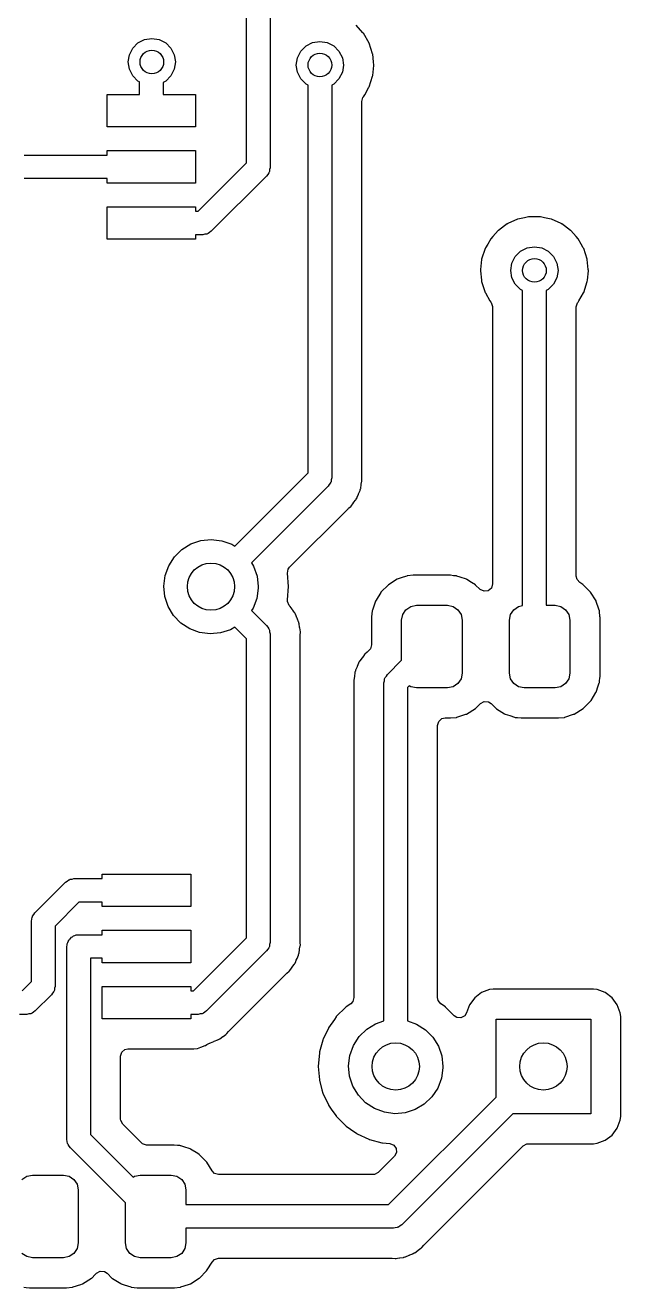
# Model space of a CAD drawing. Extents: x 61 to 228, y -146 to -45.
# Drawn here: x 194.96 to 205.04, y -125.82 to -104.43 of the extents above; entities that cross this region are included whole.
import ezdxf

# ---------------------------------------------------------------- set-up
doc = ezdxf.new("R2010")
doc.units = 0
doc.layers.add('BLACK', color=7, linetype='CONTINUOUS')

msp = doc.modelspace()

# ---------------------------------------------------------------- linework, layer by layer
at = {"layer": 'BLACK', "linetype": 'CONTINUOUS'}
for p, q in [((199.105, -101.534), (199.105, -106.845)), ((198.705, -106.762), (198.705, -101.617)), ((200.678, -104.558), (200.564, -104.431)), ((200.688, -104.568), (200.678, -104.558)), ((200.783, -104.734), (200.688, -104.568)), ((196.78, -104.819), (196.869, -104.731)), ((196.869, -104.731), (196.98, -104.674)), ((196.98, -104.674), (197.104, -104.654)), ((197.104, -104.654), (197.228, -104.674)), ((197.228, -104.674), (197.339, -104.731)), ((197.339, -104.731), (197.428, -104.819)), ((199.625, -104.87), (199.714, -104.782)), ((199.714, -104.782), (199.825, -104.725)), ((199.825, -104.725), (199.949, -104.705)), ((199.949, -104.705), (200.072, -104.725)), ((200.072, -104.725), (200.184, -104.782)), ((200.184, -104.782), (200.272, -104.87)), ((200.842, -104.915), (200.783, -104.734)), ((196.704, -105.054), (196.724, -104.931)), ((196.724, -104.931), (196.78, -104.819)), ((197.428, -104.819), (197.484, -104.931)), ((197.484, -104.931), (197.504, -105.054)), ((199.549, -105.105), (199.568, -104.982)), ((199.568, -104.982), (199.625, -104.87)), ((200.272, -104.87), (200.329, -104.982)), ((200.329, -104.982), (200.349, -105.105)), ((200.843, -104.922), (200.842, -104.915)), ((200.857, -105.052), (200.843, -104.922)), ((200.843, -104.922), (200.843, -104.922)), ((196.724, -105.178), (196.704, -105.054)), ((196.78, -105.29), (196.724, -105.178)), ((197.484, -105.178), (197.428, -105.29)), ((197.504, -105.054), (197.484, -105.178)), ((199.568, -105.229), (199.549, -105.105)), ((200.349, -105.105), (200.329, -105.229)), ((200.844, -105.282), (200.862, -105.112)), ((200.862, -105.105), (200.857, -105.052)), ((200.862, -105.112), (200.862, -105.105)), ((196.869, -105.378), (196.78, -105.29)), ((196.895, -105.392), (196.869, -105.378)), ((196.895, -105.605), (196.895, -105.392)), ((197.339, -105.378), (197.295, -105.4)), ((197.295, -105.4), (197.295, -105.605)), ((197.428, -105.29), (197.339, -105.378)), ((199.625, -105.34), (199.568, -105.229)), ((199.714, -105.429), (199.625, -105.34)), ((199.749, -105.447), (199.714, -105.429)), ((200.184, -105.429), (200.149, -105.447)), ((200.272, -105.34), (200.184, -105.429)), ((200.329, -105.229), (200.272, -105.34)), ((200.783, -105.477), (200.842, -105.295)), ((200.842, -105.295), (200.844, -105.282)), ((196.345, -106.155), (196.345, -105.605)), ((196.345, -105.605), (196.895, -105.605)), ((197.295, -105.605), (197.845, -105.605)), ((197.845, -105.605), (197.845, -106.155)), ((199.749, -112.016), (199.749, -105.447)), ((200.149, -105.447), (200.149, -112.099)), ((200.677, -105.656), (200.681, -105.65)), ((200.681, -105.65), (200.683, -105.647)), ((200.683, -105.647), (200.688, -105.642)), ((200.688, -105.642), (200.708, -105.608)), ((200.708, -105.608), (200.78, -105.482)), ((200.78, -105.482), (200.783, -105.477)), ((200.78, -105.482), (200.78, -105.482)), ((200.657, -105.724), (200.677, -105.656)), ((200.657, -112.074), (200.657, -105.724)), ((197.845, -106.155), (196.345, -106.155)), ((194.945, -106.63), (196.345, -106.63)), ((196.345, -106.63), (196.345, -106.555)), ((196.345, -106.555), (197.845, -106.555)), ((197.845, -106.555), (197.845, -107.105)), ((197.887, -107.581), (198.705, -106.762)), ((199.085, -106.932), (199.065, -106.958)), ((199.088, -106.92), (199.085, -106.932)), ((199.094, -106.911), (199.088, -106.92)), ((199.098, -106.877), (199.094, -106.911)), ((199.105, -106.845), (199.098, -106.877)), ((196.345, -107.03), (194.945, -107.03)), ((196.345, -107.105), (196.345, -107.03)), ((197.845, -107.105), (196.345, -107.105)), ((199.047, -106.986), (198.111, -107.922)), ((199.065, -106.958), (199.047, -106.986)), ((196.345, -108.055), (196.345, -107.505)), ((196.345, -107.505), (197.845, -107.505)), ((197.845, -107.505), (197.845, -107.581)), ((197.845, -107.581), (197.887, -107.581)), ((203.13, -107.791), (203.124, -107.794)), ((203.293, -107.719), (203.13, -107.791)), ((203.13, -107.791), (203.13, -107.791)), ((203.299, -107.716), (203.293, -107.719)), ((203.293, -107.719), (203.293, -107.719)), ((203.411, -107.692), (203.299, -107.716)), ((203.479, -107.678), (203.411, -107.692)), ((203.486, -107.676), (203.479, -107.678)), ((203.479, -107.678), (203.479, -107.678)), ((203.676, -107.676), (203.486, -107.676)), ((203.683, -107.678), (203.676, -107.676)), ((203.751, -107.692), (203.683, -107.678)), ((203.683, -107.678), (203.683, -107.678)), ((203.863, -107.716), (203.751, -107.692)), ((203.869, -107.719), (203.863, -107.716)), ((204.032, -107.791), (203.869, -107.719)), ((203.869, -107.719), (203.869, -107.719)), ((204.038, -107.794), (204.032, -107.791)), ((204.032, -107.791), (204.032, -107.791)), ((197.969, -107.98), (197.845, -107.98)), ((197.845, -107.98), (197.845, -108.055)), ((198.002, -107.973), (197.969, -107.98)), ((198.035, -107.969), (198.002, -107.973)), ((198.045, -107.963), (198.035, -107.969)), ((198.056, -107.961), (198.045, -107.963)), ((198.082, -107.94), (198.056, -107.961)), ((198.111, -107.922), (198.082, -107.94)), ((202.965, -107.911), (202.874, -108.012)), ((202.97, -107.906), (202.965, -107.911)), ((202.965, -107.911), (202.965, -107.911)), ((203.074, -107.83), (202.97, -107.906)), ((203.119, -107.798), (203.074, -107.83)), ((203.124, -107.794), (203.119, -107.798)), ((203.119, -107.798), (203.119, -107.798)), ((204.043, -107.798), (204.038, -107.794)), ((204.088, -107.83), (204.043, -107.798)), ((204.043, -107.798), (204.043, -107.798)), ((204.192, -107.906), (204.088, -107.83)), ((204.197, -107.911), (204.192, -107.906)), ((204.288, -108.012), (204.197, -107.911)), ((204.197, -107.911), (204.197, -107.911)), ((197.845, -108.055), (196.345, -108.055)), ((202.746, -108.213), (202.687, -108.395)), ((202.754, -108.2), (202.746, -108.213)), ((202.79, -108.139), (202.754, -108.2)), ((202.842, -108.048), (202.79, -108.139)), ((202.874, -108.012), (202.842, -108.048)), ((203.346, -108.261), (203.457, -108.205)), ((203.457, -108.205), (203.581, -108.185)), ((203.581, -108.185), (203.705, -108.205)), ((203.705, -108.205), (203.816, -108.261)), ((204.32, -108.048), (204.288, -108.012)), ((204.372, -108.139), (204.32, -108.048)), ((204.408, -108.2), (204.372, -108.139)), ((204.416, -108.213), (204.408, -108.2)), ((204.475, -108.395), (204.416, -108.213)), ((202.687, -108.402), (202.669, -108.567)), ((202.687, -108.395), (202.687, -108.402)), ((202.687, -108.402), (202.687, -108.402)), ((203.201, -108.461), (203.257, -108.35)), ((203.257, -108.35), (203.346, -108.261)), ((203.816, -108.261), (203.905, -108.35)), ((203.905, -108.35), (203.961, -108.461)), ((204.475, -108.402), (204.475, -108.395)), ((204.493, -108.567), (204.475, -108.402)), ((204.475, -108.402), (204.475, -108.402)), ((202.669, -108.567), (202.667, -108.585)), ((202.667, -108.585), (202.668, -108.592)), ((202.668, -108.592), (202.685, -108.748)), ((203.181, -108.585), (203.201, -108.461)), ((203.201, -108.709), (203.181, -108.585)), ((203.961, -108.461), (203.981, -108.585)), ((203.981, -108.585), (203.961, -108.709)), ((204.477, -108.748), (204.494, -108.592)), ((204.495, -108.585), (204.493, -108.567)), ((204.494, -108.592), (204.495, -108.585)), ((202.685, -108.748), (202.687, -108.775)), ((202.687, -108.775), (202.746, -108.957)), ((203.257, -108.82), (203.201, -108.709)), ((203.346, -108.909), (203.257, -108.82)), ((203.905, -108.82), (203.816, -108.909)), ((203.961, -108.709), (203.905, -108.82)), ((204.416, -108.957), (204.475, -108.775)), ((204.475, -108.775), (204.477, -108.748)), ((202.746, -108.957), (202.75, -108.962)), ((202.75, -108.962), (202.75, -108.962)), ((202.75, -108.962), (202.828, -109.098)), ((203.381, -108.926), (203.346, -108.909)), ((203.381, -114.264), (203.381, -108.926)), ((203.816, -108.909), (203.781, -108.926)), ((203.781, -108.926), (203.781, -114.258)), ((204.334, -109.098), (204.412, -108.962)), ((204.412, -108.962), (204.416, -108.957)), ((204.412, -108.962), (204.412, -108.962)), ((202.828, -109.098), (202.842, -109.122)), ((202.842, -109.122), (202.846, -109.127)), ((202.846, -109.127), (202.848, -109.13)), ((202.848, -109.13), (202.872, -109.197)), ((202.872, -109.197), (202.873, -109.204)), ((202.873, -109.204), (202.873, -113.897)), ((204.29, -109.204), (204.31, -109.136)), ((204.29, -113.767), (204.29, -109.204)), ((204.31, -109.136), (204.314, -109.13)), ((204.314, -109.13), (204.316, -109.127)), ((204.316, -109.127), (204.32, -109.122)), ((204.32, -109.122), (204.334, -109.098)), ((198.508, -113.257), (199.749, -112.016)), ((200.09, -112.241), (198.791, -113.54)), ((200.108, -112.212), (200.09, -112.241)), ((200.129, -112.186), (200.108, -112.212)), ((200.131, -112.175), (200.129, -112.186)), ((200.138, -112.165), (200.131, -112.175)), ((200.141, -112.132), (200.138, -112.165)), ((200.149, -112.099), (200.141, -112.132)), ((200.637, -112.284), (200.64, -112.277)), ((200.637, -112.286), (200.637, -112.284)), ((200.64, -112.277), (200.648, -112.213)), ((200.648, -112.213), (200.649, -112.207)), ((200.649, -112.207), (200.659, -112.153)), ((200.658, -112.082), (200.657, -112.074)), ((200.659, -112.114), (200.658, -112.082)), ((200.661, -112.144), (200.659, -112.114)), ((200.659, -112.153), (200.661, -112.144)), ((200.52, -112.519), (200.559, -112.469)), ((200.559, -112.469), (200.562, -112.462)), ((200.562, -112.462), (200.564, -112.46)), ((200.564, -112.46), (200.572, -112.445)), ((200.572, -112.445), (200.573, -112.443)), ((200.573, -112.443), (200.578, -112.436)), ((200.578, -112.436), (200.581, -112.428)), ((200.581, -112.428), (200.601, -112.377)), ((200.601, -112.377), (200.604, -112.371)), ((200.604, -112.371), (200.605, -112.368)), ((200.605, -112.368), (200.63, -112.313)), ((200.63, -112.313), (200.631, -112.305)), ((200.631, -112.305), (200.632, -112.302)), ((200.632, -112.302), (200.637, -112.286)), ((199.435, -113.614), (200.429, -112.621)), ((200.429, -112.621), (200.436, -112.615)), ((200.436, -112.615), (200.473, -112.582)), ((200.473, -112.582), (200.479, -112.577)), ((200.473, -112.582), (200.473, -112.582)), ((200.479, -112.577), (200.516, -112.524)), ((200.516, -112.524), (200.52, -112.519)), ((197.485, -113.437), (197.613, -113.312)), ((197.613, -113.312), (197.765, -113.219)), ((197.765, -113.219), (197.934, -113.161)), ((197.934, -113.161), (198.111, -113.143)), ((198.111, -113.143), (198.288, -113.164)), ((198.288, -113.164), (198.456, -113.223)), ((198.456, -113.223), (198.508, -113.257)), ((197.389, -113.587), (197.485, -113.437)), ((198.791, -113.54), (198.827, -113.597)), ((197.305, -113.931), (197.328, -113.754)), ((197.328, -113.754), (197.389, -113.587)), ((198.827, -113.597), (198.886, -113.765)), ((198.886, -113.765), (198.905, -113.942)), ((199.399, -113.715), (199.413, -113.645)), ((199.419, -113.942), (199.399, -113.715)), ((199.413, -113.645), (199.435, -113.614)), ((201.42, -113.763), (201.356, -113.784)), ((201.426, -113.761), (201.42, -113.763)), ((201.42, -113.763), (201.42, -113.763)), ((201.433, -113.76), (201.426, -113.761)), ((201.529, -113.75), (201.433, -113.76)), ((201.433, -113.76), (201.433, -113.76)), ((201.532, -113.75), (201.529, -113.75)), ((201.529, -113.75), (201.529, -113.75)), ((202.158, -113.75), (201.532, -113.75)), ((202.212, -113.756), (202.158, -113.75)), ((202.255, -113.76), (202.212, -113.756)), ((202.262, -113.761), (202.255, -113.76)), ((202.255, -113.76), (202.255, -113.76)), ((202.269, -113.763), (202.262, -113.761)), ((202.325, -113.782), (202.269, -113.763)), ((202.269, -113.763), (202.269, -113.763)), ((204.302, -113.822), (204.29, -113.767)), ((197.323, -114.109), (197.305, -113.931)), ((198.905, -113.965), (198.88, -114.141)), ((198.905, -113.942), (198.905, -113.965)), ((199.4, -114.163), (199.419, -113.942)), ((201.108, -113.91), (200.983, -114.035)), ((201.258, -113.817), (201.108, -113.91)), ((201.356, -113.784), (201.258, -113.817)), ((202.43, -113.816), (202.325, -113.782)), ((202.436, -113.82), (202.43, -113.816)), ((202.518, -113.87), (202.436, -113.82)), ((202.436, -113.82), (202.436, -113.82)), ((202.581, -113.909), (202.518, -113.87)), ((202.586, -113.914), (202.581, -113.909)), ((202.657, -113.986), (202.586, -113.914)), ((202.664, -113.992), (202.657, -113.986)), ((202.729, -114.021), (202.664, -113.992)), ((202.852, -113.965), (202.799, -114.011)), ((202.873, -113.897), (202.852, -113.965)), ((204.349, -113.874), (204.302, -113.822)), ((204.399, -113.905), (204.349, -113.874)), ((204.406, -113.909), (204.399, -113.905)), ((204.399, -113.905), (204.399, -113.905)), ((204.531, -114.034), (204.406, -113.909)), ((197.379, -114.278), (197.323, -114.109)), ((198.88, -114.141), (198.817, -114.308)), ((199.399, -114.166), (199.4, -114.163)), ((199.4, -114.196), (199.399, -114.166)), ((199.43, -114.26), (199.4, -114.196)), ((200.89, -114.186), (200.868, -114.253)), ((200.899, -114.171), (200.89, -114.186)), ((200.979, -114.041), (200.899, -114.171)), ((200.983, -114.035), (200.979, -114.041)), ((200.979, -114.041), (200.979, -114.041)), ((202.799, -114.011), (202.729, -114.021)), ((204.624, -114.185), (204.531, -114.034)), ((204.626, -114.192), (204.624, -114.185)), ((204.669, -114.321), (204.626, -114.192)), ((197.472, -114.431), (197.379, -114.278)), ((198.817, -114.308), (198.792, -114.346)), ((198.792, -114.346), (199.047, -114.601)), ((199.435, -114.265), (199.43, -114.26)), ((199.441, -114.271), (199.435, -114.265)), ((199.445, -114.277), (199.441, -114.271)), ((199.477, -114.323), (199.445, -114.277)), ((199.445, -114.277), (199.445, -114.277)), ((199.481, -114.328), (199.477, -114.323)), ((199.488, -114.338), (199.481, -114.328)), ((199.515, -114.373), (199.488, -114.338)), ((199.52, -114.379), (199.515, -114.373)), ((199.515, -114.373), (199.515, -114.373)), ((199.523, -114.386), (199.52, -114.379)), ((199.524, -114.388), (199.523, -114.386)), ((199.532, -114.403), (199.524, -114.388)), ((199.534, -114.406), (199.532, -114.403)), ((199.538, -114.412), (199.534, -114.406)), ((199.541, -114.419), (199.538, -114.412)), ((199.56, -114.472), (199.541, -114.419)), ((199.541, -114.419), (199.541, -114.419)), ((200.83, -114.394), (200.824, -114.458)), ((200.834, -114.36), (200.83, -114.394)), ((200.835, -114.354), (200.834, -114.36)), ((200.834, -114.36), (200.834, -114.36)), ((200.839, -114.342), (200.835, -114.354)), ((200.868, -114.253), (200.839, -114.342)), ((201.332, -114.508), (201.351, -114.413)), ((201.351, -114.413), (201.406, -114.332)), ((201.406, -114.332), (201.487, -114.278)), ((201.487, -114.278), (201.582, -114.258)), ((201.582, -114.258), (202.107, -114.258)), ((202.107, -114.258), (202.203, -114.278)), ((202.203, -114.278), (202.284, -114.332)), ((202.284, -114.332), (202.338, -114.413)), ((202.338, -114.413), (202.357, -114.508)), ((203.157, -114.508), (203.176, -114.413)), ((203.176, -114.413), (203.231, -114.332)), ((203.231, -114.332), (203.312, -114.278)), ((203.312, -114.278), (203.381, -114.264)), ((203.781, -114.258), (203.932, -114.258)), ((203.932, -114.258), (204.028, -114.278)), ((204.028, -114.278), (204.109, -114.332)), ((204.109, -114.332), (204.163, -114.413)), ((204.163, -114.413), (204.182, -114.508)), ((204.68, -114.352), (204.669, -114.321)), ((204.681, -114.359), (204.68, -114.352)), ((204.69, -114.452), (204.681, -114.359)), ((204.681, -114.359), (204.681, -114.359)), ((197.595, -114.559), (197.472, -114.431)), ((197.745, -114.657), (197.595, -114.559)), ((198.508, -114.628), (198.436, -114.671)), ((198.705, -114.825), (198.508, -114.628)), ((199.047, -114.601), (199.065, -114.63)), ((199.065, -114.63), (199.086, -114.656)), ((199.563, -114.478), (199.56, -114.472)), ((199.569, -114.492), (199.563, -114.478)), ((199.589, -114.536), (199.569, -114.492)), ((199.59, -114.544), (199.589, -114.536)), ((199.591, -114.546), (199.59, -114.544)), ((199.595, -114.563), (199.591, -114.546)), ((199.596, -114.565), (199.595, -114.563)), ((199.599, -114.572), (199.596, -114.565)), ((199.605, -114.629), (199.599, -114.572)), ((199.606, -114.636), (199.605, -114.629)), ((199.607, -114.642), (199.606, -114.636)), ((200.824, -114.458), (200.824, -114.925)), ((201.332, -115.188), (201.332, -114.508)), ((202.357, -114.508), (202.357, -115.408)), ((203.157, -115.408), (203.157, -114.508)), ((204.182, -114.508), (204.182, -115.408)), ((204.691, -114.458), (204.69, -114.452)), ((204.691, -115.459), (204.691, -114.458)), ((197.912, -114.719), (197.745, -114.657)), ((198.089, -114.742), (197.912, -114.719)), ((198.266, -114.726), (198.089, -114.742)), ((198.436, -114.671), (198.266, -114.726)), ((198.705, -119.89), (198.705, -114.825)), ((199.086, -114.656), (199.088, -114.667)), ((199.088, -114.667), (199.094, -114.677)), ((199.094, -114.677), (199.098, -114.71)), ((199.098, -114.71), (199.105, -114.742)), ((199.105, -114.742), (199.105, -119.973)), ((199.618, -114.705), (199.607, -114.642)), ((199.614, -114.763), (199.618, -114.713)), ((199.614, -114.771), (199.614, -114.763)), ((199.614, -119.948), (199.614, -114.771)), ((199.618, -114.713), (199.618, -114.705)), ((199.618, -114.713), (199.618, -114.713)), ((200.747, -115.054), (200.709, -115.087)), ((200.753, -115.049), (200.747, -115.054)), ((200.787, -115.014), (200.753, -115.049)), ((200.804, -114.993), (200.787, -115.014)), ((200.824, -114.925), (200.804, -114.993)), ((200.602, -115.24), (200.581, -115.292)), ((200.604, -115.233), (200.602, -115.24)), ((200.602, -115.24), (200.602, -115.24)), ((200.609, -115.227), (200.604, -115.233)), ((200.61, -115.224), (200.609, -115.227)), ((200.618, -115.209), (200.61, -115.224)), ((200.62, -115.207), (200.618, -115.209)), ((200.623, -115.2), (200.62, -115.207)), ((200.662, -115.15), (200.623, -115.2)), ((200.666, -115.145), (200.662, -115.15)), ((200.674, -115.134), (200.666, -115.145)), ((200.703, -115.092), (200.674, -115.134)), ((200.709, -115.087), (200.703, -115.092)), ((200.709, -115.087), (200.709, -115.087)), ((201.092, -115.429), (201.332, -115.188)), ((200.533, -115.462), (200.521, -115.525)), ((200.534, -115.456), (200.533, -115.462)), ((200.541, -115.4), (200.534, -115.456)), ((200.542, -115.393), (200.541, -115.4)), ((200.541, -115.4), (200.541, -115.4)), ((200.545, -115.385), (200.542, -115.393)), ((200.546, -115.383), (200.545, -115.385)), ((200.55, -115.367), (200.546, -115.383)), ((200.551, -115.364), (200.55, -115.367)), ((200.552, -115.357), (200.551, -115.364)), ((200.579, -115.298), (200.552, -115.357)), ((200.581, -115.292), (200.579, -115.298)), ((201.051, -115.494), (201.053, -115.483)), ((201.053, -115.483), (201.074, -115.457)), ((201.074, -115.457), (201.092, -115.429)), ((202.357, -115.408), (202.338, -115.504)), ((203.176, -115.504), (203.157, -115.408)), ((204.182, -115.408), (204.163, -115.504)), ((204.687, -115.499), (204.691, -115.459)), ((200.521, -115.525), (200.522, -115.533)), ((200.522, -115.533), (200.522, -115.533)), ((200.522, -115.533), (200.525, -115.587)), ((200.525, -115.587), (200.525, -115.595)), ((200.525, -115.595), (200.525, -120.904)), ((201.033, -115.57), (201.041, -115.537)), ((201.033, -121.299), (201.033, -115.57)), ((201.041, -115.537), (201.045, -115.504)), ((201.045, -115.504), (201.051, -115.494)), ((201.463, -115.623), (201.433, -115.653)), ((201.433, -115.653), (201.433, -121.298)), ((201.487, -115.639), (201.463, -115.623)), ((201.582, -115.658), (201.487, -115.639)), ((202.107, -115.658), (201.582, -115.658)), ((202.203, -115.639), (202.107, -115.658)), ((202.284, -115.585), (202.203, -115.639)), ((202.338, -115.504), (202.284, -115.585)), ((203.231, -115.585), (203.176, -115.504)), ((203.312, -115.639), (203.231, -115.585)), ((203.407, -115.658), (203.312, -115.639)), ((203.932, -115.658), (203.407, -115.658)), ((204.028, -115.639), (203.932, -115.658)), ((204.109, -115.585), (204.028, -115.639)), ((204.163, -115.504), (204.109, -115.585)), ((204.625, -115.731), (204.662, -115.62)), ((204.662, -115.62), (204.678, -115.57)), ((204.678, -115.57), (204.68, -115.563)), ((204.678, -115.57), (204.678, -115.57)), ((204.68, -115.563), (204.684, -115.53)), ((204.684, -115.53), (204.687, -115.499)), ((202.582, -116.007), (202.668, -115.92)), ((202.668, -115.92), (202.73, -115.886)), ((202.73, -115.886), (202.801, -115.891)), ((202.801, -115.891), (202.846, -115.92)), ((202.846, -115.92), (202.882, -115.956)), ((204.436, -115.977), (204.51, -115.903)), ((204.51, -115.903), (204.532, -115.882)), ((204.532, -115.882), (204.54, -115.869)), ((204.54, -115.869), (204.621, -115.737)), ((204.621, -115.737), (204.625, -115.731)), ((204.621, -115.737), (204.621, -115.737)), ((202.27, -116.154), (202.419, -116.104)), ((202.419, -116.104), (202.431, -116.1)), ((202.431, -116.1), (202.582, -116.007)), ((202.882, -115.956), (202.934, -116.008)), ((202.934, -116.008), (202.94, -116.012)), ((202.94, -116.012), (202.94, -116.012)), ((202.94, -116.012), (203.077, -116.096)), ((203.077, -116.096), (203.085, -116.101)), ((203.085, -116.101), (203.164, -116.127)), ((203.164, -116.127), (203.246, -116.154)), ((204.095, -116.154), (204.244, -116.104)), ((204.244, -116.104), (204.256, -116.1)), ((204.256, -116.1), (204.407, -116.007)), ((204.407, -116.007), (204.436, -115.977)), ((201.942, -116.293), (201.962, -116.225)), ((201.942, -120.904), (201.942, -116.293)), ((201.962, -116.225), (202.016, -116.178)), ((202.016, -116.178), (202.068, -116.167)), ((202.068, -116.167), (202.158, -116.167)), ((202.158, -116.167), (202.161, -116.167)), ((202.161, -116.167), (202.257, -116.157)), ((202.161, -116.167), (202.161, -116.167)), ((202.257, -116.157), (202.264, -116.156)), ((202.257, -116.157), (202.257, -116.157)), ((202.264, -116.156), (202.27, -116.154)), ((202.27, -116.154), (202.27, -116.154)), ((203.246, -116.154), (203.246, -116.154)), ((203.246, -116.154), (203.253, -116.156)), ((203.253, -116.156), (203.259, -116.157)), ((203.259, -116.157), (203.259, -116.157)), ((203.259, -116.157), (203.294, -116.161)), ((203.294, -116.161), (203.357, -116.167)), ((203.357, -116.167), (203.983, -116.167)), ((203.983, -116.167), (203.986, -116.167)), ((203.986, -116.167), (204.082, -116.157)), ((203.986, -116.167), (203.986, -116.167)), ((204.082, -116.157), (204.089, -116.156)), ((204.082, -116.157), (204.082, -116.157)), ((204.089, -116.156), (204.095, -116.154)), ((204.095, -116.154), (204.095, -116.154)), ((195.673, -118.929), (195.699, -118.908)), ((195.699, -118.908), (195.71, -118.906)), ((195.71, -118.906), (195.72, -118.9)), ((195.72, -118.9), (195.753, -118.896)), ((195.753, -118.896), (195.786, -118.888)), ((195.786, -118.888), (196.265, -118.888)), ((196.265, -118.888), (196.265, -118.813)), ((196.265, -118.813), (197.765, -118.813)), ((197.765, -118.813), (197.765, -119.363)), ((195.123, -119.468), (195.644, -118.947)), ((195.644, -118.947), (195.673, -118.929)), ((195.869, -119.288), (195.465, -119.692)), ((196.265, -119.288), (195.869, -119.288)), ((196.265, -119.363), (196.265, -119.288)), ((195.072, -119.576), (195.076, -119.543)), ((195.076, -119.543), (195.082, -119.533)), ((195.082, -119.533), (195.085, -119.522)), ((195.085, -119.522), (195.106, -119.496)), ((195.106, -119.496), (195.123, -119.468)), ((197.765, -119.363), (196.265, -119.363)), ((195.065, -119.609), (195.072, -119.576)), ((195.065, -120.63), (195.065, -119.609)), ((195.465, -119.692), (195.465, -120.713)), ((196.265, -119.838), (196.265, -119.763)), ((196.265, -119.763), (197.765, -119.763)), ((197.765, -119.763), (197.765, -120.313)), ((195.671, -119.994), (195.681, -119.973)), ((195.681, -119.973), (195.686, -119.951)), ((195.686, -119.951), (195.7, -119.934)), ((195.7, -119.934), (195.71, -119.914)), ((195.71, -119.914), (195.727, -119.9)), ((195.727, -119.9), (195.741, -119.882)), ((195.741, -119.882), (195.762, -119.872)), ((195.762, -119.872), (195.779, -119.858)), ((195.779, -119.858), (195.801, -119.853)), ((195.801, -119.853), (195.822, -119.843)), ((195.822, -119.843), (195.844, -119.843)), ((195.844, -119.843), (195.866, -119.838)), ((195.866, -119.838), (196.265, -119.838)), ((197.807, -120.788), (198.705, -119.89)), ((199.105, -119.973), (199.098, -120.005)), ((199.614, -119.955), (199.614, -119.948)), ((199.615, -119.976), (199.614, -119.955)), ((199.618, -120.017), (199.615, -119.976)), ((195.666, -120.038), (195.671, -120.016)), ((195.666, -123.307), (195.666, -120.038)), ((195.671, -120.016), (195.671, -119.994)), ((199.047, -120.114), (198.031, -121.13)), ((199.065, -120.086), (199.047, -120.114)), ((199.085, -120.06), (199.065, -120.086)), ((199.088, -120.048), (199.085, -120.06)), ((199.094, -120.039), (199.088, -120.048)), ((199.098, -120.005), (199.094, -120.039)), ((199.562, -120.241), (199.586, -120.186)), ((199.586, -120.186), (199.588, -120.178)), ((199.588, -120.178), (199.589, -120.176)), ((199.589, -120.176), (199.593, -120.16)), ((199.593, -120.16), (199.594, -120.157)), ((199.594, -120.157), (199.597, -120.15)), ((199.597, -120.15), (199.605, -120.087)), ((199.605, -120.087), (199.606, -120.08)), ((199.606, -120.08), (199.616, -120.025)), ((199.616, -120.025), (199.618, -120.017)), ((196.265, -120.238), (196.066, -120.238)), ((196.066, -120.238), (196.066, -123.224)), ((196.265, -120.313), (196.265, -120.238)), ((197.765, -120.313), (196.265, -120.313)), ((199.436, -120.45), (199.473, -120.398)), ((199.473, -120.398), (199.476, -120.393)), ((199.476, -120.393), (199.516, -120.342)), ((199.516, -120.342), (199.519, -120.335)), ((199.519, -120.335), (199.52, -120.333)), ((199.52, -120.333), (199.529, -120.318)), ((199.529, -120.318), (199.53, -120.316)), ((199.53, -120.316), (199.534, -120.31)), ((199.534, -120.31), (199.55, -120.27)), ((199.55, -120.27), (199.558, -120.25)), ((199.558, -120.25), (199.56, -120.244)), ((199.56, -120.244), (199.562, -120.241)), ((198.408, -121.472), (199.386, -120.494)), ((199.386, -120.494), (199.392, -120.488)), ((199.392, -120.488), (199.43, -120.455)), ((199.43, -120.455), (199.436, -120.45)), ((199.43, -120.455), (199.43, -120.455)), ((194.907, -120.788), (195.065, -120.63)), ((195.424, -120.826), (195.406, -120.854)), ((195.445, -120.8), (195.424, -120.826)), ((195.448, -120.789), (195.445, -120.8)), ((195.454, -120.779), (195.448, -120.789)), ((195.457, -120.746), (195.454, -120.779)), ((195.465, -120.713), (195.457, -120.746)), ((196.265, -121.263), (196.265, -120.713)), ((196.265, -120.713), (197.765, -120.713)), ((197.765, -120.713), (197.765, -120.788)), ((197.765, -120.788), (197.807, -120.788)), ((202.687, -120.82), (202.57, -120.907)), ((202.823, -120.769), (202.687, -120.82)), ((202.885, -120.762), (202.823, -120.769)), ((204.582, -120.762), (202.885, -120.762)), ((204.644, -120.769), (204.582, -120.762)), ((204.78, -120.82), (204.644, -120.769)), ((204.897, -120.907), (204.78, -120.82)), ((195.406, -120.854), (195.131, -121.13)), ((200.471, -121.007), (200.394, -121.061)), ((200.505, -120.972), (200.471, -121.007)), ((200.525, -120.904), (200.505, -120.972)), ((201.951, -120.951), (201.942, -120.904)), ((201.996, -121.007), (201.951, -120.951)), ((202.073, -121.061), (201.996, -121.007)), ((202.483, -121.024), (202.432, -121.16)), ((202.57, -120.907), (202.483, -121.024)), ((204.984, -121.024), (204.897, -120.907)), ((205.035, -121.16), (204.984, -121.024)), ((194.989, -121.188), (194.865, -121.188)), ((195.022, -121.181), (194.989, -121.188)), ((195.055, -121.177), (195.022, -121.181)), ((195.065, -121.171), (195.055, -121.177)), ((195.076, -121.169), (195.065, -121.171)), ((195.102, -121.148), (195.076, -121.169)), ((195.131, -121.13), (195.102, -121.148)), ((197.765, -121.263), (196.265, -121.263)), ((197.889, -121.188), (197.765, -121.188)), ((197.765, -121.188), (197.765, -121.263)), ((197.922, -121.181), (197.889, -121.188)), ((197.955, -121.177), (197.922, -121.181)), ((197.965, -121.171), (197.955, -121.177)), ((197.976, -121.169), (197.965, -121.171)), ((198.002, -121.148), (197.976, -121.169)), ((198.031, -121.13), (198.002, -121.148)), ((200.224, -121.231), (200.195, -121.273)), ((200.227, -121.226), (200.224, -121.231)), ((200.224, -121.231), (200.224, -121.231)), ((200.389, -121.064), (200.227, -121.226)), ((200.394, -121.061), (200.389, -121.064)), ((200.394, -121.061), (200.394, -121.061)), ((202.078, -121.064), (202.073, -121.061)), ((202.073, -121.061), (202.073, -121.061)), ((202.223, -121.21), (202.078, -121.064)), ((202.266, -121.238), (202.223, -121.21)), ((202.337, -121.245), (202.266, -121.238)), ((202.4, -121.212), (202.337, -121.245)), ((202.43, -121.159), (202.4, -121.212)), ((202.432, -121.16), (202.43, -121.159)), ((205.042, -121.222), (205.035, -121.16)), ((205.042, -122.919), (205.042, -121.222)), ((198.374, -121.51), (198.403, -121.477)), ((198.403, -121.477), (198.408, -121.472)), ((200.094, -121.419), (200.006, -121.607)), ((200.096, -121.414), (200.094, -121.419)), ((200.094, -121.419), (200.094, -121.419)), ((200.195, -121.273), (200.096, -121.414)), ((200.613, -121.565), (200.741, -121.44)), ((200.741, -121.44), (200.893, -121.347)), ((200.893, -121.347), (201.033, -121.299)), ((201.433, -121.298), (201.584, -121.351)), ((201.584, -121.351), (201.735, -121.447)), ((201.735, -121.447), (201.86, -121.574)), ((202.933, -122.588), (202.933, -121.27)), ((202.933, -121.27), (204.533, -121.27)), ((204.533, -121.27), (204.533, -122.87)), ((198.036, -121.696), (198.081, -121.677)), ((198.081, -121.675), (198.088, -121.673)), ((198.081, -121.677), (198.081, -121.675)), ((198.088, -121.673), (198.096, -121.672)), ((198.096, -121.672), (198.154, -121.646)), ((198.154, -121.646), (198.16, -121.644)), ((198.16, -121.644), (198.161, -121.643)), ((198.161, -121.643), (198.22, -121.621)), ((198.22, -121.621), (198.226, -121.617)), ((198.226, -121.617), (198.229, -121.615)), ((198.229, -121.615), (198.244, -121.607)), ((198.244, -121.607), (198.246, -121.606)), ((198.246, -121.606), (198.253, -121.603)), ((198.253, -121.603), (198.303, -121.564)), ((198.303, -121.564), (198.309, -121.56)), ((198.309, -121.56), (198.355, -121.528)), ((198.355, -121.528), (198.361, -121.524)), ((198.355, -121.528), (198.355, -121.528)), ((198.361, -121.524), (198.374, -121.51)), ((199.998, -121.627), (199.945, -121.823)), ((199.999, -121.621), (199.998, -121.627)), ((199.998, -121.627), (199.998, -121.627)), ((200.006, -121.607), (199.999, -121.621)), ((200.517, -121.715), (200.613, -121.565)), ((201.86, -121.574), (201.955, -121.725)), ((196.574, -121.898), (196.594, -121.83)), ((196.574, -122.961), (196.574, -121.898)), ((196.594, -121.83), (196.648, -121.783)), ((196.648, -121.783), (196.7, -121.772)), ((196.7, -121.772), (197.814, -121.772)), ((197.814, -121.772), (197.876, -121.765)), ((197.876, -121.765), (197.934, -121.743)), ((197.934, -121.743), (198.004, -121.717)), ((198.004, -121.717), (198.012, -121.714)), ((198.004, -121.717), (198.004, -121.717)), ((198.012, -121.714), (198.036, -121.696)), ((199.94, -121.842), (199.92, -122.07)), ((199.945, -121.823), (199.94, -121.842)), ((200.433, -122.059), (200.456, -121.882)), ((200.456, -121.882), (200.517, -121.715)), ((201.955, -121.725), (202.014, -121.893)), ((202.014, -121.893), (202.033, -122.07)), ((199.92, -122.07), (199.94, -122.299)), ((200.451, -122.237), (200.433, -122.059)), ((202.033, -122.093), (202.008, -122.269)), ((202.033, -122.07), (202.033, -122.093)), ((199.94, -122.299), (199.941, -122.304)), ((199.941, -122.304), (199.941, -122.304)), ((199.941, -122.304), (199.984, -122.465)), ((200.507, -122.406), (200.451, -122.237)), ((202.008, -122.269), (201.945, -122.436)), ((199.984, -122.465), (199.999, -122.52)), ((199.999, -122.52), (200.001, -122.525)), ((200.001, -122.525), (200.001, -122.525)), ((200.001, -122.525), (200.094, -122.722)), ((200.6, -122.559), (200.507, -122.406)), ((201.945, -122.436), (201.846, -122.585)), ((200.094, -122.722), (200.094, -122.722)), ((200.094, -122.722), (200.096, -122.727)), ((200.096, -122.727), (200.153, -122.808)), ((200.723, -122.687), (200.6, -122.559)), ((200.873, -122.785), (200.723, -122.687)), ((201.111, -124.41), (202.933, -122.588)), ((201.717, -122.708), (201.564, -122.799)), ((201.846, -122.585), (201.717, -122.708)), ((196.577, -122.988), (196.574, -122.961)), ((200.153, -122.808), (200.223, -122.909)), ((200.223, -122.909), (200.227, -122.915)), ((200.227, -122.915), (200.389, -123.077)), ((201.04, -122.847), (200.873, -122.785)), ((201.217, -122.87), (201.04, -122.847)), ((201.394, -122.854), (201.217, -122.87)), ((203.216, -122.87), (201.335, -124.752)), ((201.564, -122.799), (201.394, -122.854)), ((204.533, -122.87), (203.216, -122.87)), ((205.035, -122.981), (205.042, -122.919)), ((196.611, -123.05), (196.577, -122.988)), ((196.926, -123.365), (196.611, -123.05)), ((200.389, -123.077), (200.394, -123.08)), ((200.394, -123.08), (200.394, -123.08)), ((200.394, -123.08), (200.465, -123.13)), ((200.465, -123.13), (200.577, -123.208)), ((204.897, -123.234), (204.984, -123.117)), ((204.984, -123.117), (205.035, -122.981)), ((195.673, -123.34), (195.666, -123.307)), ((195.677, -123.373), (195.673, -123.34)), ((195.683, -123.383), (195.677, -123.373)), ((195.686, -123.394), (195.683, -123.383)), ((195.706, -123.42), (195.686, -123.394)), ((196.066, -123.224), (196.787, -123.946)), ((196.947, -123.382), (196.926, -123.365)), ((197.015, -123.402), (196.947, -123.382)), ((197.482, -123.402), (197.015, -123.402)), ((197.537, -123.408), (197.482, -123.402)), ((200.577, -123.208), (200.582, -123.21)), ((200.582, -123.21), (200.582, -123.21)), ((200.582, -123.21), (200.777, -123.301)), ((200.777, -123.301), (200.784, -123.305)), ((200.784, -123.305), (200.789, -123.306)), ((200.789, -123.306), (200.789, -123.306)), ((200.789, -123.306), (201, -123.363)), ((201, -123.363), (201, -123.363)), ((201, -123.363), (201.005, -123.364)), ((201.005, -123.364), (201.011, -123.365)), ((201.011, -123.365), (201.011, -123.365)), ((201.011, -123.365), (201.134, -123.375)), ((201.134, -123.375), (201.2, -123.401)), ((201.2, -123.401), (201.242, -123.459)), ((203.39, -123.416), (203.452, -123.382)), ((203.452, -123.382), (203.479, -123.379)), ((203.479, -123.379), (204.582, -123.379)), ((204.582, -123.379), (204.644, -123.372)), ((204.644, -123.372), (204.78, -123.321)), ((204.78, -123.321), (204.897, -123.234)), ((195.724, -123.448), (195.706, -123.42)), ((196.657, -124.381), (195.724, -123.448)), ((197.58, -123.412), (197.537, -123.408)), ((197.587, -123.413), (197.58, -123.412)), ((197.58, -123.412), (197.58, -123.412)), ((197.593, -123.415), (197.587, -123.413)), ((197.644, -123.432), (197.593, -123.415)), ((197.593, -123.415), (197.593, -123.415)), ((197.755, -123.468), (197.644, -123.432)), ((197.761, -123.472), (197.755, -123.468)), ((197.883, -123.547), (197.761, -123.472)), ((197.761, -123.472), (197.761, -123.472)), ((197.905, -123.561), (197.883, -123.547)), ((198.03, -123.686), (197.905, -123.561)), ((201.212, -123.59), (200.937, -123.865)), ((201.246, -123.53), (201.212, -123.59)), ((201.242, -123.459), (201.246, -123.53)), ((201.712, -125.094), (203.39, -123.416)), ((198.034, -123.692), (198.03, -123.686)), ((198.123, -123.837), (198.034, -123.692)), ((194.905, -123.984), (194.986, -123.93)), ((194.986, -123.93), (195.082, -123.91)), ((195.082, -123.91), (195.607, -123.91)), ((195.607, -123.91), (195.703, -123.93)), ((195.703, -123.93), (195.784, -123.984)), ((195.784, -123.984), (195.838, -124.065)), ((196.787, -123.946), (196.811, -123.93)), ((196.811, -123.93), (196.907, -123.91)), ((196.907, -123.91), (197.432, -123.91)), ((197.432, -123.91), (197.528, -123.93)), ((197.528, -123.93), (197.609, -123.984)), ((197.609, -123.984), (197.663, -124.065)), ((198.125, -123.836), (198.123, -123.837)), ((198.165, -123.882), (198.125, -123.836)), ((198.233, -123.902), (198.165, -123.882)), ((200.848, -123.902), (198.233, -123.902)), ((200.875, -123.899), (200.848, -123.902)), ((200.937, -123.865), (200.875, -123.899)), ((195.838, -124.065), (195.857, -124.16)), ((195.857, -124.16), (195.857, -125.06)), ((197.663, -124.065), (197.682, -124.16)), ((197.682, -124.16), (197.682, -124.41)), ((196.657, -125.06), (196.657, -124.381)), ((197.682, -124.41), (201.111, -124.41)), ((201.193, -124.81), (197.682, -124.81)), ((197.682, -124.81), (197.682, -125.06)), ((201.226, -124.803), (201.193, -124.81)), ((201.259, -124.799), (201.226, -124.803)), ((201.269, -124.793), (201.259, -124.799)), ((201.28, -124.791), (201.269, -124.793)), ((201.306, -124.77), (201.28, -124.791)), ((201.335, -124.752), (201.306, -124.77)), ((195.857, -125.06), (195.838, -125.156)), ((196.676, -125.156), (196.657, -125.06)), ((197.682, -125.06), (197.663, -125.156)), ((201.672, -125.139), (201.707, -125.099)), ((201.707, -125.099), (201.712, -125.094)), ((194.986, -125.291), (194.905, -125.237)), ((195.082, -125.31), (194.986, -125.291)), ((195.607, -125.31), (195.082, -125.31)), ((195.703, -125.291), (195.607, -125.31)), ((195.784, -125.237), (195.703, -125.291)), ((195.838, -125.156), (195.784, -125.237)), ((196.73, -125.237), (196.676, -125.156)), ((196.811, -125.291), (196.73, -125.237)), ((196.907, -125.31), (196.811, -125.291)), ((197.432, -125.31), (196.907, -125.31)), ((197.528, -125.291), (197.432, -125.31)), ((197.609, -125.237), (197.528, -125.291)), ((197.663, -125.156), (197.609, -125.237)), ((198.166, -125.338), (198.233, -125.319)), ((198.233, -125.319), (201.164, -125.319)), ((201.164, -125.319), (201.173, -125.319)), ((201.173, -125.319), (201.223, -125.323)), ((201.223, -125.323), (201.223, -125.323)), ((201.223, -125.323), (201.231, -125.323)), ((201.231, -125.323), (201.238, -125.322)), ((201.238, -125.322), (201.265, -125.317)), ((201.238, -125.322), (201.238, -125.322)), ((201.265, -125.317), (201.294, -125.312)), ((201.294, -125.312), (201.3, -125.311)), ((201.3, -125.311), (201.364, -125.304)), ((201.364, -125.304), (201.371, -125.301)), ((201.371, -125.301), (201.373, -125.3)), ((201.373, -125.3), (201.39, -125.296)), ((201.39, -125.296), (201.392, -125.295)), ((201.392, -125.295), (201.4, -125.294)), ((201.4, -125.294), (201.458, -125.268)), ((201.458, -125.268), (201.464, -125.266)), ((201.464, -125.266), (201.469, -125.264)), ((201.469, -125.264), (201.503, -125.251)), ((201.503, -125.251), (201.517, -125.246)), ((201.517, -125.246), (201.524, -125.243)), ((201.517, -125.246), (201.517, -125.246)), ((201.524, -125.243), (201.53, -125.239)), ((201.53, -125.239), (201.533, -125.237)), ((201.533, -125.237), (201.547, -125.229)), ((201.547, -125.229), (201.55, -125.228)), ((201.55, -125.228), (201.557, -125.225)), ((201.557, -125.225), (201.607, -125.186)), ((201.607, -125.186), (201.613, -125.182)), ((201.613, -125.182), (201.659, -125.15)), ((201.659, -125.15), (201.665, -125.146)), ((201.659, -125.15), (201.659, -125.15)), ((201.665, -125.146), (201.672, -125.139)), ((196.168, -125.572), (196.23, -125.538)), ((196.23, -125.538), (196.301, -125.543)), ((196.301, -125.543), (196.346, -125.572)), ((197.916, -125.649), (198.026, -125.539)), ((198.026, -125.539), (198.031, -125.534)), ((198.031, -125.534), (198.042, -125.516)), ((198.042, -125.516), (198.124, -125.383)), ((198.124, -125.383), (198.126, -125.384)), ((198.126, -125.384), (198.166, -125.338)), ((195.902, -125.762), (195.931, -125.752)), ((195.931, -125.752), (196.081, -125.659)), ((196.081, -125.659), (196.091, -125.649)), ((196.091, -125.649), (196.138, -125.602)), ((196.138, -125.602), (196.168, -125.572)), ((196.346, -125.572), (196.434, -125.66)), ((196.434, -125.66), (196.44, -125.664)), ((196.44, -125.664), (196.44, -125.664)), ((196.44, -125.664), (196.577, -125.748)), ((196.577, -125.748), (196.584, -125.753)), ((196.584, -125.753), (196.635, -125.769)), ((197.727, -125.762), (197.756, -125.752)), ((197.756, -125.752), (197.906, -125.659)), ((197.906, -125.659), (197.916, -125.649)), ((194.934, -125.809), (194.977, -125.813)), ((194.977, -125.813), (195.031, -125.819)), ((195.031, -125.819), (195.657, -125.819)), ((195.657, -125.819), (195.661, -125.819)), ((195.661, -125.819), (195.756, -125.809)), ((195.661, -125.819), (195.661, -125.819)), ((195.756, -125.809), (195.763, -125.808)), ((195.756, -125.809), (195.756, -125.809)), ((195.763, -125.808), (195.77, -125.806)), ((195.77, -125.806), (195.902, -125.762)), ((195.77, -125.806), (195.77, -125.806)), ((196.635, -125.769), (196.746, -125.806)), ((196.746, -125.806), (196.746, -125.806)), ((196.746, -125.806), (196.752, -125.808)), ((196.752, -125.808), (196.759, -125.809)), ((196.759, -125.809), (196.759, -125.809)), ((196.759, -125.809), (196.802, -125.813)), ((196.802, -125.813), (196.856, -125.819)), ((196.856, -125.819), (197.482, -125.819)), ((197.482, -125.819), (197.486, -125.819)), ((197.486, -125.819), (197.581, -125.809)), ((197.486, -125.819), (197.486, -125.819)), ((197.581, -125.809), (197.588, -125.808)), ((197.581, -125.809), (197.581, -125.809)), ((197.588, -125.808), (197.595, -125.806)), ((197.595, -125.806), (197.727, -125.762)), ((197.595, -125.806), (197.595, -125.806))]:
    msp.add_line(p, q, dxfattribs=at)
at = {"layer": 'BLACK'}
for centre, radius in [((197.104, -105.054), 0.2), ((199.949, -105.105), 0.2), ((203.581, -108.585), 0.2), ((198.105, -113.942), 0.4), ((201.233, -122.07), 0.4), ((203.733, -122.07), 0.4)]:
    msp.add_circle(centre, radius, dxfattribs=at)

doc.saveas('drawing.dxf')
